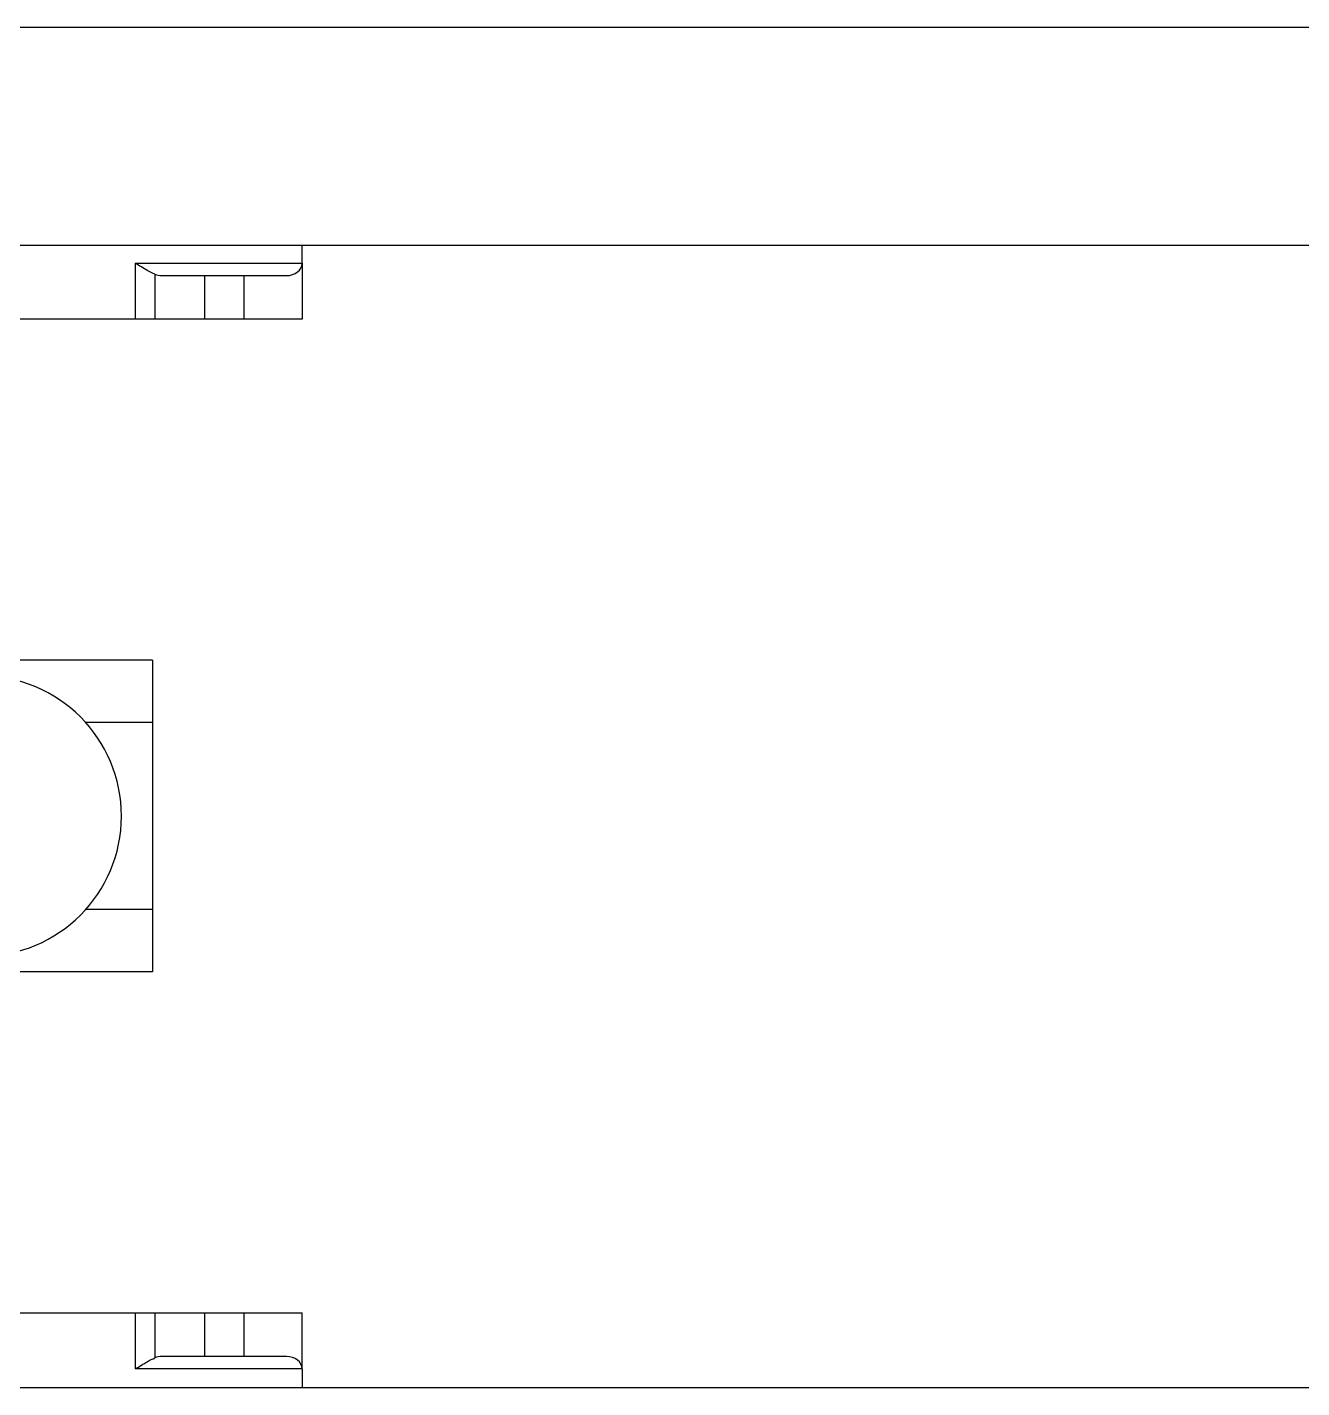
# Model space of a CAD drawing. Header units: inches. Extents: x -1851 to 6314, y -1304 to 4687.
# Drawn here: x -1798.15 to -1788.79, y 211.38 to 221.38 of the extents above; entities that cross this region are included whole.
import ezdxf

# ---------------------------------------------------------------- set-up
doc = ezdxf.new("R2010")
doc.units = ezdxf.units.IN
doc.header["$MEASUREMENT"] = 0
doc.layers.add('E-ARRY-TABL', color=9, linetype='Continuous')

# ---------------------------------------------------------------- blocks, each defined once
blk = doc.blocks.new('2.2.1_8 Mid Plan View')
at = {"color": 7, "linetype": 'Continuous', "lineweight": 15}
for p, q in [((-0.30061, -3.73684), (-0.30061, 2.68042)), ((0.30109, 2.68042), (0.30109, -3.73684)), ((-0.41544, -3.62201), (-0.41544, 2.56559)), ((-0.29117, 0.16896), (-0.30061, 0.16896)), ((-0.29117, 0.16896), (-0.26164, 0.16896)), ((-0.29117, 0.08119), (-0.29117, 0.16896)), ((-0.26164, 0.16896), (-0.26164, 0.1382)), ((0.29117, 0.16896), (0.26164, 0.16896)), ((0.26164, 0.1382), (0.26164, 0.16896)), ((0.29117, 0.16896), (0.29117, 0.08119)), ((0.29117, 0.16896), (0.30109, 0.16896)), ((-0.28461, 0.1382), (-0.28461, 0.16076)), ((0.28461, 0.16076), (0.28461, 0.1382)), ((-0.28461, 0.1382), (-0.26164, 0.1382)), ((-0.28461, 0.1177), (-0.28461, 0.1382)), ((-0.26164, 0.1382), (-0.26164, 0.1177)), ((0.26164, 0.1177), (0.26164, 0.1382)), ((0.26164, 0.1382), (0.28461, 0.1382)), ((0.28461, 0.1382), (0.28461, 0.1177)), ((-0.26164, 0.1177), (-0.28461, 0.1177)), ((-0.28461, 0.09514), (-0.28461, 0.1177)), ((-0.26164, 0.1177), (-0.26164, 0.09143)), ((0.28461, 0.1177), (0.26164, 0.1177)), ((0.26164, 0.09143), (0.26164, 0.1177)), ((0.28461, 0.1177), (0.28461, 0.09514)), ((-0.28532, 0.09143), (-0.26164, 0.09143)), ((-0.26164, 0.09143), (-0.26164, 0.08119)), ((-0.08202, 0.09022), (-0.04921, 0.09022)), ((-0.08202, 0.09022), (-0.08202, -0.1048)), ((-0.04921, 0.09022), (0.04921, 0.09022)), ((0.04921, 0.09022), (0.08202, 0.09022)), ((0.08202, 0.09022), (0.08202, -0.1048)), ((0.26164, 0.09143), (0.28532, 0.09143)), ((0.26164, 0.08119), (0.26164, 0.09143)), ((-0.26164, 0.08119), (-0.29117, 0.08119)), ((-0.26164, 0.08119), (-0.26164, -0.22889)), ((0.29117, 0.08119), (0.26164, 0.08119)), ((0.26164, -0.22889), (0.26164, 0.08119))]:
    blk.add_line(p, q, dxfattribs=at)
at = {"color": 8, "linetype": 'Continuous', "lineweight": 15}
for p, q in [((-0.04921, 0.09022), (-0.04921, 0.05502)), ((0.04921, 0.09022), (0.04921, 0.05502))]:
    blk.add_line(p, q, dxfattribs=at)
at = {"color": 7, "linetype": 'Continuous', "lineweight": 15}
blk.add_arc((0, 0), 0.07382, 0, 180, dxfattribs=at)
for centre, start_param, end_param in [((-0.29117, 0.16076), 4.712389, 6.283185), ((0.29117, 0.16076), 0, 1.570796), ((-0.29117, 0.09514), 4.24319, 4.712389), ((0.29117, 0.09514), 1.570796, 2.039995)]:
    blk.add_ellipse(centre, major_axis=(0, 0.0082), ratio=0.8, start_param=start_param, end_param=end_param, dxfattribs=at)
for points, knots in [([(-0.28532, 0.09143), (-0.28595, 0.09012), (-0.2875, 0.08689), (-0.28984, 0.08329), (-0.29116, 0.0812), (-0.29117, 0.08119)], [0, 0, 0, 0, 0.405195, 0.996287, 1, 1, 1, 1]), ([(0.29117, 0.08119), (0.29116, 0.0812), (0.28984, 0.08329), (0.2875, 0.08689), (0.28595, 0.09012), (0.28532, 0.09143)], [0, 0, 0, 0, 0.003713, 0.594805, 1, 1, 1, 1])]:
    blk.add_open_spline(points, degree=3, knots=knots, dxfattribs=at)

msp = doc.modelspace()

# ---------------------------------------------------------------- linework, layer by layer
at = {"layer": 'E-ARRY-TABL'}
for p, q in [((-1849.02781, 221.37647), (-1762.69238, 221.37647)), ((-1850.63001, 219.77427), (-1761.09018, 219.77427)), ((-1796.13248, 219.64259), (-1796.13248, 219.77427)), ((-1797.3572, 219.64259), (-1796.13248, 219.64259)), ((-1797.3572, 219.23059), (-1797.3572, 219.64259)), ((-1797.21421, 219.56093), (-1797.21421, 219.23059)), ((-1797.16247, 219.55103), (-1796.84768, 219.55103)), ((-1796.84768, 219.23059), (-1796.84768, 219.55103)), ((-1796.84768, 219.55103), (-1796.56171, 219.55103)), ((-1796.56171, 219.55103), (-1796.56171, 219.23059)), ((-1796.56171, 219.55103), (-1796.24692, 219.55103)), ((-1796.13248, 219.64259), (-1796.13248, 219.23059)), ((-1797.3572, 219.23059), (-1801.68365, 219.23059)), ((-1797.21421, 219.23059), (-1797.3572, 219.23059)), ((-1796.84768, 219.23059), (-1797.21421, 219.23059)), ((-1796.56171, 219.23059), (-1796.84768, 219.23059)), ((-1796.13248, 219.23059), (-1796.56171, 219.23059)), ((-1797.23113, 216.7243), (-1799.95232, 216.7243)), ((-1797.23113, 216.7243), (-1797.23113, 216.26653)), ((-1797.23113, 216.26653), (-1797.72229, 216.26653)), ((-1797.23113, 216.26653), (-1797.23113, 214.89322)), ((-1797.23113, 214.89322), (-1797.72229, 214.89322)), ((-1797.23113, 214.89322), (-1797.23113, 214.43545)), ((-1797.23113, 214.43545), (-1799.95232, 214.43545)), ((-1801.68365, 211.92916), (-1797.3572, 211.92916)), ((-1797.3572, 211.51717), (-1797.3572, 211.92916)), ((-1797.3572, 211.92916), (-1797.21421, 211.92916)), ((-1797.21421, 211.92916), (-1797.21421, 211.59883)), ((-1797.21421, 211.92916), (-1796.84768, 211.92916)), ((-1796.84768, 211.60872), (-1796.84768, 211.92916)), ((-1796.84768, 211.92916), (-1796.56171, 211.92916)), ((-1796.56171, 211.92916), (-1796.56171, 211.60872)), ((-1796.56171, 211.92916), (-1796.13248, 211.92916)), ((-1796.13248, 211.51717), (-1796.13248, 211.92916)), ((-1796.84768, 211.60872), (-1797.16247, 211.60872)), ((-1796.56171, 211.60872), (-1796.84768, 211.60872)), ((-1796.24692, 211.60872), (-1796.56171, 211.60872)), ((-1796.13248, 211.51717), (-1797.3572, 211.51717)), ((-1796.13248, 211.51717), (-1796.13248, 211.37877)), ((-1761.09018, 211.37877), (-1850.63001, 211.37877))]:
    msp.add_line(p, q, dxfattribs=at)
msp.add_arc((-1798.49, 215.57988), 1.02998, 270, 90, dxfattribs=at)
for centre, start_param, end_param in [((-1797.16247, 219.64259), 4.2431899, 4.712389), ((-1796.24692, 219.64259), 4.712389, 6.2831853), ((-1797.16247, 211.51717), 1.5707963, 2.0399954), ((-1796.24692, 211.51717), 0, 1.5707963)]:
    msp.add_ellipse(centre, major_axis=(0.11444, 0), ratio=0.8, start_param=start_param, end_param=end_param, dxfattribs=at)
for points, knots in [([(-1797.21421, 219.56093), (-1797.23255, 219.56972), (-1797.27763, 219.59133), (-1797.3278, 219.62399), (-1797.35701, 219.64247), (-1797.3572, 219.64259)], [0, 0, 0, 0, 0.405195, 0.9962874, 1, 1, 1, 1]), ([(-1797.3572, 211.51717), (-1797.35701, 211.51728), (-1797.3278, 211.53576), (-1797.27763, 211.56843), (-1797.23255, 211.59004), (-1797.21421, 211.59883)], [0, 0, 0, 0, 0.0037126, 0.594805, 1, 1, 1, 1])]:
    msp.add_open_spline(points, degree=3, knots=knots, dxfattribs=at)

# ---------------------------------------------------------------- block references
at = {"layer": 'E-ARRY-TABL', "xscale": 13.95298604562408, "yscale": 13.95298604562408, "zscale": 13.95298604562408, "rotation": 270}
msp.add_blockref('2.2.1_8 Mid Plan View', (-1798.49, 215.57988), dxfattribs=at)

doc.saveas('drawing.dxf')
